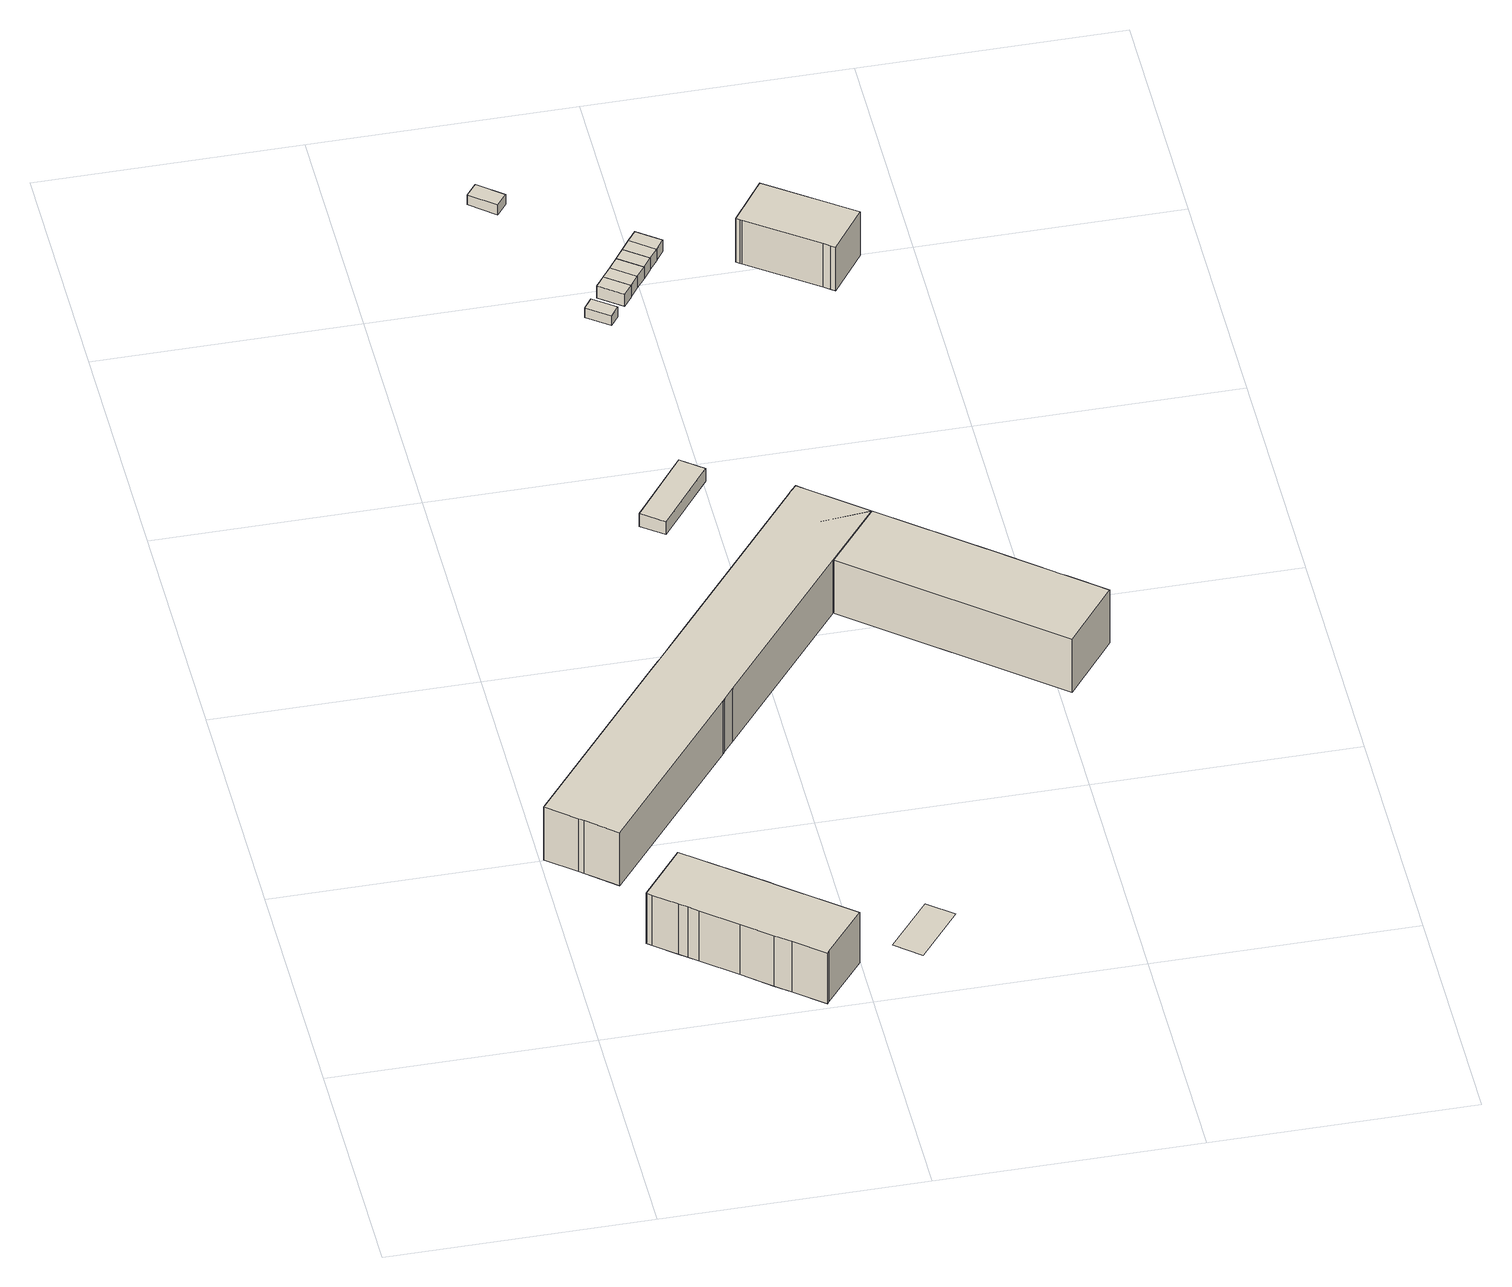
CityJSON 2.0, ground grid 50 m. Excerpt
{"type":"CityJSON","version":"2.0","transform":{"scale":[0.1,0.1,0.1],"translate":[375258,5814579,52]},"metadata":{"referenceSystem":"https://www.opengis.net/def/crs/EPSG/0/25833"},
"CityObjects":{
"building1":{"type":"Building","attributes":{"Gemeindeschluessel":"11000005","BezugspunktDach":"2200","function":"31001_1010","measuredHeight":14.28,"storeysAboveGround":2},"address":[{"country":"Germany","locality":"Berlin","thoroughfareNumber":"4","thoroughfareName":"Christoph-Kolumbus-Straße"}],"geometry":[{"type":"Solid","lod":"1","boundaries":[[[[0,1,2,3,4,5,6,7,8,9,10,11,12,13]],[[14,15,16,17,18,19,20,21,22,23,24,25,26,27]],[[14,27,13,12]],[[15,14,12,11]],[[16,15,11,10]],[[17,16,10,9]],[[18,17,9,8]],[[19,18,8,7]],[[20,19,7,6]],[[21,20,6,5]],[[22,21,5,4]],[[23,22,4,3]],[[24,23,3,2]],[[25,24,2,1]],[[26,25,1,0]],[[27,26,0,13]]]]}]},
"building2":{"type":"Building","attributes":{"Gemeindeschluessel":"11000005","BezugspunktDach":"2200","function":"51009_1610","measuredHeight":3,"storeysAboveGround":0},"address":[{"country":"Germany","locality":"Berlin"}],"geometry":[{"type":"Solid","lod":"1","boundaries":[[[[28,29,30,31]],[[32,33,34,35]],[[32,35,31,30]],[[33,32,30,29]],[[34,33,29,28]],[[35,34,28,31]]]]}]},
"building3":{"type":"Building","attributes":{"Gemeindeschluessel":"11000005","BezugspunktDach":"2200","function":"31001_2463","measuredHeight":0.016,"storeysAboveGround":1},"address":[{"country":"Germany","locality":"Berlin","thoroughfareNumber":"4 (1)","thoroughfareName":"Christoph-Kolumbus-Straße"}],"geometry":[{"type":"MultiSurface","lod":"1","boundaries":[[[36,37,38,39]]]}]},
"building4":{"type":"Building","attributes":{"Gemeindeschluessel":"11000005","function":"31001_3073"},"address":[{"country":"Germany","locality":"Berlin","thoroughfareNumber":"6, 6A","thoroughfareName":"Christoph-Kolumbus-Straße"},{"country":"Germany","locality":"Berlin","thoroughfareNumber":"34, 36, 38","thoroughfareName":"Ferdinand-Magellan-Straße"}],"children":["building4-1","building4-2"]},
"building4-1":{"type":"BuildingPart","attributes":{"BezugspunktDach":"2200","measuredHeight":15.47,"storeysAboveGround":2},"parents":["building4"],"geometry":[{"type":"Solid","lod":"1","boundaries":[[[[40,41,42,43,44,45,46,47,48,49,50,51,52,53,54,55,56,57,58,59]],[[60,61,62,63,64,65,66,67,68,69,70,71,72,73,74,75,76,77,78,79]],[[60,79,59,58]],[[61,60,58,57]],[[62,61,57,56]],[[63,62,56,55]],[[64,63,55,54]],[[65,64,54,53]],[[66,65,53,52]],[[67,66,52,51]],[[68,67,51,50]],[[69,68,50,49]],[[70,69,49,48]],[[71,70,48,47]],[[72,71,47,46]],[[73,72,46,45]],[[74,73,45,44]],[[75,74,44,43]],[[76,75,43,42]],[[77,76,42,41]],[[78,77,41,40]],[[79,78,40,59]]]]}]},
"building4-2":{"type":"BuildingPart","attributes":{"BezugspunktDach":"2200","measuredHeight":15.46,"storeysAboveGround":2},"parents":["building4"],"geometry":[{"type":"Solid","lod":"1","boundaries":[[[[46,80,81,82,83,84,85,86,47,87]],[[71,88,89,90,91,92,93,94,72,95]],[[71,95,87,47]],[[88,71,47,86]],[[89,88,86,85]],[[90,89,85,84]],[[91,90,84,83]],[[92,91,83,82]],[[93,92,82,81]],[[94,93,81,80]],[[72,94,80,46]],[[95,72,46,87]]]]}]},
"building5":{"type":"Building","attributes":{"Gemeindeschluessel":"11000005","BezugspunktDach":"2200","function":"31001_2463","measuredHeight":3,"storeysAboveGround":1},"address":[{"country":"Germany","locality":"Berlin","thoroughfareNumber":"6 (2)","thoroughfareName":"Christoph-Kolumbus-Straße"}],"geometry":[{"type":"Solid","lod":"1","boundaries":[[[[96,97,98,99]],[[100,101,102,103]],[[100,103,99,98]],[[101,100,98,97]],[[102,101,97,96]],[[103,102,96,99]]]]}]},
"building6":{"type":"Building","attributes":{"Gemeindeschluessel":"11000005","BezugspunktDach":"2200","function":"31001_2463","measuredHeight":2.35,"storeysAboveGround":1},"address":[{"country":"Germany","locality":"Berlin","thoroughfareNumber":"19 (5)","thoroughfareName":"Ferdinand-Magellan-Straße"}],"geometry":[{"type":"Solid","lod":"1","boundaries":[[[[104,105,106,107]],[[108,109,110,111]],[[108,111,107,106]],[[109,108,106,105]],[[110,109,105,104]],[[111,110,104,107]]]]}]},
"building7":{"type":"Building","attributes":{"Gemeindeschluessel":"11000005","BezugspunktDach":"2200","function":"31001_2463","measuredHeight":2.25,"storeysAboveGround":1},"address":[{"country":"Germany","locality":"Berlin","thoroughfareNumber":"18 (1)","thoroughfareName":"Ferdinand-Magellan-Straße"}],"geometry":[{"type":"Solid","lod":"1","boundaries":[[[[112,113,114,115]],[[116,117,118,119]],[[116,119,115,114]],[[117,116,114,113]],[[118,117,113,112]],[[119,118,112,115]]]]}]},
"building8":{"type":"Building","attributes":{"Gemeindeschluessel":"11000005","BezugspunktDach":"2200","function":"31001_2463","measuredHeight":2.83,"storeysAboveGround":1},"address":[{"country":"Germany","locality":"Berlin","thoroughfareNumber":"18 (2)","thoroughfareName":"Ferdinand-Magellan-Straße"}],"geometry":[{"type":"Solid","lod":"1","boundaries":[[[[120,121,122,123]],[[124,125,126,127]],[[124,127,123,122]],[[125,124,122,121]],[[126,125,121,120]],[[127,126,120,123]]]]}]},
"building9":{"type":"Building","attributes":{"Gemeindeschluessel":"11000005","BezugspunktDach":"2200","function":"31001_3070","measuredHeight":0.382,"storeysAboveGround":1},"address":[{"country":"Germany","locality":"Berlin","thoroughfareNumber":"6 (3)","thoroughfareName":"Christoph-Kolumbus-Straße"}],"geometry":[{"type":"Solid","lod":"1","boundaries":[[[[128,129,130,131,132]],[[133,134,135,136,137]],[[133,137,132,131]],[[134,133,131,130]],[[135,134,130,129]],[[136,135,129,128]],[[137,136,128,132]]]]}]},
"building10":{"type":"Building","attributes":{"Gemeindeschluessel":"11000005","BezugspunktDach":"2200","function":"31001_2463","measuredHeight":2.75,"storeysAboveGround":1},"address":[{"country":"Germany","locality":"Berlin","thoroughfareNumber":"18 (3)","thoroughfareName":"Ferdinand-Magellan-Straße"}],"geometry":[{"type":"Solid","lod":"1","boundaries":[[[[121,138,139,122]],[[140,141,142,143]],[[140,143,122,139]],[[141,140,139,138]],[[142,141,138,121]],[[143,142,121,122]]]]}]},
"building11":{"type":"Building","attributes":{"Gemeindeschluessel":"11000005","BezugspunktDach":"2200","function":"51009_1610","measuredHeight":10.49,"storeysAboveGround":0},"address":[{"country":"Germany","locality":"Berlin"}],"geometry":[{"type":"Solid","lod":"1","boundaries":[[[[144,145,146,147]],[[148,149,150,151]],[[148,151,147,146]],[[149,148,146,145]],[[150,149,145,144]],[[151,150,144,147]]]]}]},
"building12":{"type":"Building","attributes":{"Gemeindeschluessel":"11000005","BezugspunktDach":"2200","function":"31001_2463","measuredHeight":2.79,"storeysAboveGround":1},"address":[{"country":"Germany","locality":"Berlin","thoroughfareNumber":"18 (4)","thoroughfareName":"Ferdinand-Magellan-Straße"}],"geometry":[{"type":"Solid","lod":"1","boundaries":[[[[138,152,153,139]],[[154,155,156,157]],[[154,157,139,153]],[[155,154,153,152]],[[156,155,152,138]],[[157,156,138,139]]]]}]},
"building13":{"type":"Building","attributes":{"Gemeindeschluessel":"11000005","BezugspunktDach":"2200","function":"31001_2463","measuredHeight":2.79,"storeysAboveGround":1},"address":[{"country":"Germany","locality":"Berlin","thoroughfareNumber":"18 (5)","thoroughfareName":"Ferdinand-Magellan-Straße"}],"geometry":[{"type":"Solid","lod":"1","boundaries":[[[[152,158,159,153]],[[160,161,155,154]],[[160,154,153,159]],[[161,160,159,158]],[[155,161,158,152]],[[154,155,152,153]]]]}]},
"building14":{"type":"Building","attributes":{"Gemeindeschluessel":"11000005","BezugspunktDach":"2200","function":"31001_2463","measuredHeight":2.73,"storeysAboveGround":1},"address":[{"country":"Germany","locality":"Berlin","thoroughfareNumber":"18 (6)","thoroughfareName":"Ferdinand-Magellan-Straße"}],"geometry":[{"type":"Solid","lod":"1","boundaries":[[[[158,162,163,159]],[[164,165,166,167]],[[164,167,159,163]],[[165,164,163,162]],[[166,165,162,158]],[[167,166,158,159]]]]}]},
"building15":{"type":"Building","attributes":{"Gemeindeschluessel":"11000005","BezugspunktDach":"2200","function":"31001_2463","measuredHeight":2.63,"storeysAboveGround":1},"address":[{"country":"Germany","locality":"Berlin","thoroughfareNumber":"18 (7)","thoroughfareName":"Ferdinand-Magellan-Straße"}],"geometry":[{"type":"Solid","lod":"1","boundaries":[[[[162,168,169,163]],[[170,171,172,173]],[[170,173,163,169]],[[171,170,169,168]],[[172,171,168,162]],[[173,172,162,163]]]]}]},
"building16":{"type":"Building","attributes":{"Gemeindeschluessel":"11000005","BezugspunktDach":"2200","function":"31001_1010","measuredHeight":12.57,"storeysAboveGround":2},"address":[{"country":"Germany","locality":"Berlin","thoroughfareNumber":"24","thoroughfareName":"Ferdinand-Magellan-Straße"}],"geometry":[{"type":"Solid","lod":"1","boundaries":[[[[174,175,176,177,178,179,180,181]],[[182,183,184,185,186,187,188,189]],[[182,189,181,180]],[[183,182,180,179]],[[184,183,179,178]],[[185,184,178,177]],[[186,185,177,176]],[[187,186,176,175]],[[188,187,175,174]],[[189,188,174,181]]]]}]}
},
"vertices":[
[147,230,122],[188,197,122],[203,185,122],[220,171,122],[283,120,122],[336,76,122],[364,54,122],[419,9,122],[422,14,122],[498,107,122],[367,213,122],[359,220,122],[216,335,122],[138,238,122],[216,335,4],[359,220,4],[367,213,4],[498,107,4],[422,14,4],[419,9,4],[364,54,4],[336,76,4],[283,120,4],[220,171,4],[203,185,4],[188,197,4],[147,230,4],[138,238,4],
[367,213,35],[371,217,35],[351,234,35],[347,229,35],[351,234,5],[371,217,5],[367,213,5],[347,229,5],
[613,105,2],[693,204,2],[646,242,2],[566,144,2],
[61,456,127],[70,449,127],[125,403,127],[380,717,127],[384,722,127],[404,747,127],[652,1052,127],[747,1169,127],[700,1207,127],[644,1253,127],[637,1258,127],[629,1265,127],[615,1249,127],[613,1246,127],[600,1230,127],[334,902,127],[293,852,127],[289,847,127],[274,829,127],[7,500,127],[274,829,3],[289,847,3],[293,852,3],[334,902,3],[600,1230,3],[613,1246,3],[615,1249,3],[629,1265,3],[637,1258,3],[644,1253,3],[700,1207,3],[747,1169,3],[652,1052,3],[404,747,3],[384,722,3],[380,717,3],[125,403,3],[70,449,3],[61,456,3],[7,500,3],
[1022,751,127],[1116,869,127],[1049,924,127],[1040,931,127],[1024,944,127],[1002,962,127],[940,1013,127],[640,1159,127],[940,1013,3],[1002,962,3],[1024,944,3],[1040,931,3],[1049,924,3],[1116,869,3],[1022,751,3],[640,1159,3],
[405,1320,36],[504,1448,36],[462,1481,36],[363,1352,36],[462,1481,6],[504,1448,6],[405,1320,6],[363,1352,6],
[288,2208,54],[308,2233,54],[261,2272,54],[241,2247,54],[261,2272,31],[308,2233,31],[288,2208,31],[241,2247,31],
[424,1875,50],[440,1896,50],[398,1928,50],[382,1906,50],[398,1928,27],[440,1896,27],[424,1875,27],[382,1906,27],
[458,1920,56],[474,1942,56],[430,1975,56],[414,1953,56],[430,1975,28],[474,1942,28],[458,1920,28],[414,1953,28],
[676,1227,9],[692,1247,9],[667,1267,9],[653,1278,9],[637,1258,9],[653,1278,5],[667,1267,5],[692,1247,5],[676,1227,5],[637,1258,5],
[490,1964,56],[447,1997,56],[447,1997,29],[490,1964,29],[474,1942,29],[430,1975,29],
[700,1207,110],[704,1211,110],[685,1226,110],[682,1222,110],[685,1226,5],[704,1211,5],[700,1207,5],[682,1222,5],
[507,1986,56],[463,2019,56],[463,2019,28],[507,1986,28],[490,1964,28],[447,1997,28],
[523,2008,56],[479,2041,56],[479,2041,28],[523,2008,28],
[539,2029,56],[495,2063,56],[495,2063,29],[539,2029,29],[523,2008,29],[479,2041,29],
[555,2051,56],[511,2084,56],[511,2084,30],[555,2051,30],[539,2029,30],[495,2063,30],
[683,1992,130],[686,1990,130],[814,1898,130],[826,1889,130],[834,1883,130],[897,1969,130],[738,2083,130],[676,1997,130],[738,2083,28],[897,1969,28],[834,1883,28],[826,1889,28],[814,1898,28],[686,1990,28],[683,1992,28],[676,1997,28]
]}
